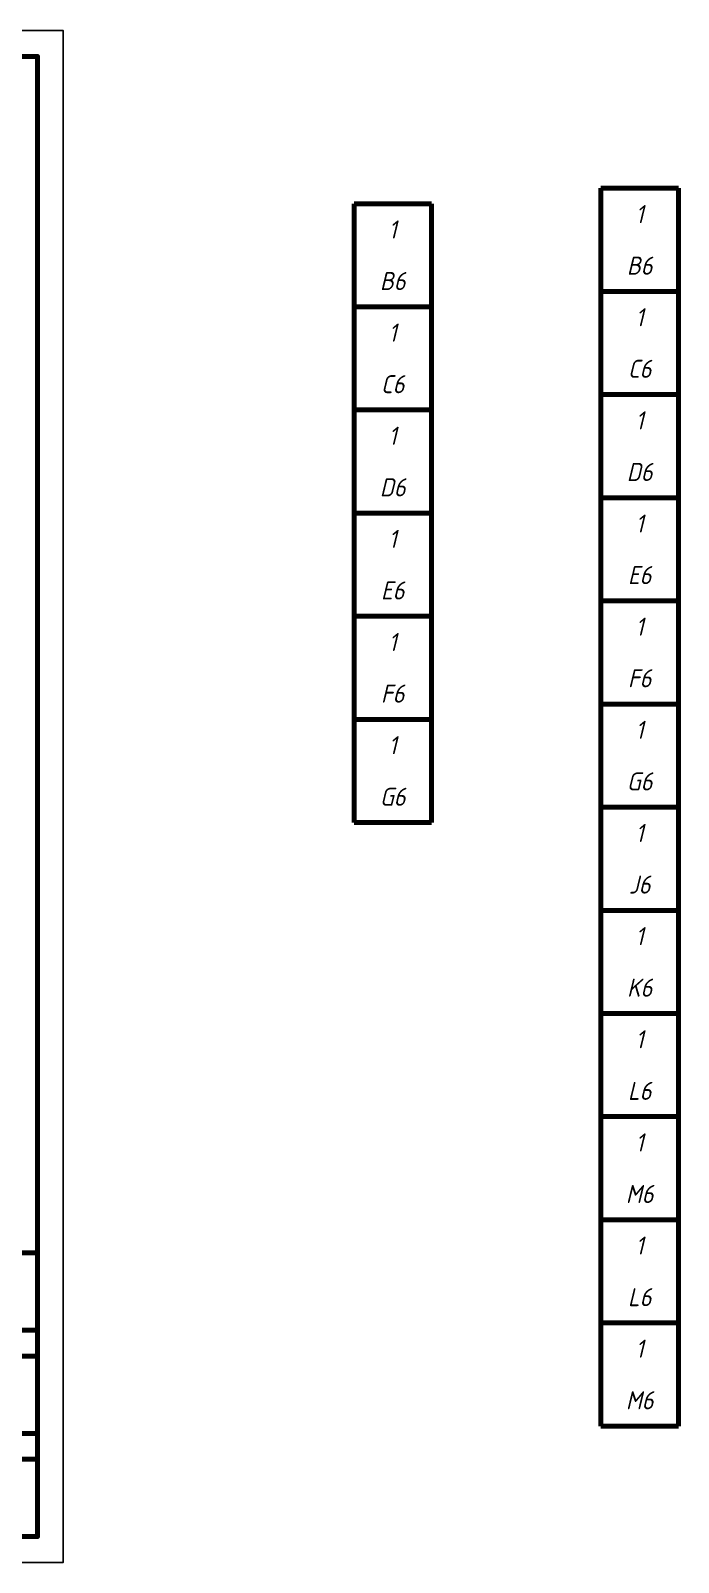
# Model space of a CAD drawing. Header units: millimetres. Extents: x -41 to 1158, y -278 to 531.
# Drawn here: x 413.9 to 539.5, y 0.1 to 297.1 of the extents above; entities that cross this region are included whole.
import ezdxf

# ---------------------------------------------------------------- set-up
doc = ezdxf.new("R2010")
doc.units = ezdxf.units.MM
doc.header["$LTSCALE"] = 0.5
doc.layers.get('0').update_dxf_attribs({"lineweight": 60})
doc.layers.get('Defpoints').update_dxf_attribs({"color": 5})
doc.styles.get("Standard").update_dxf_attribs({"font": 'ISOCPEUI.TTF', "width": 0.9})

msp = doc.modelspace()

# ---------------------------------------------------------------- linework, layer by layer
at = {"lineweight": 100}
for p, q in [((524.49, 266.56), (539.49, 266.56)), ((524.49, 246.56), (524.49, 266.56)), ((524.49, 266.56), (524.49, 263.31)), ((524.49, 266.56), (524.49, 261.56)), ((524.49, 266.56), (524.49, 261.56)), ((539.49, 266.56), (539.49, 246.56)), ((476.6, 263.58), (491.6, 263.58)), ((476.6, 243.58), (476.6, 263.58)), ((476.6, 263.58), (476.6, 260.33)), ((476.6, 263.58), (476.6, 258.58)), ((476.6, 263.58), (476.6, 258.58)), ((491.6, 263.58), (491.6, 243.58)), ((524.49, 261.56), (524.49, 256.56)), ((476.6, 258.58), (476.6, 253.58)), ((524.49, 256.56), (524.49, 259.81)), ((476.6, 253.58), (476.6, 256.83)), ((524.49, 256.56), (524.49, 251.56)), ((476.6, 253.58), (476.6, 248.58)), ((524.49, 249.81), (524.49, 253.31)), ((476.6, 246.83), (476.6, 250.33)), ((524.49, 246.56), (524.49, 251.56)), ((524.49, 246.56), (524.49, 249.81)), ((539.49, 246.56), (539.49, 251.56)), ((476.6, 243.58), (476.6, 248.58)), ((476.6, 243.58), (476.6, 246.83)), ((491.6, 243.58), (491.6, 248.58)), ((539.49, 246.56), (524.49, 246.56)), ((524.49, 246.56), (539.49, 246.56)), ((524.49, 246.56), (539.49, 246.56)), ((524.49, 226.56), (524.49, 246.56)), ((524.49, 246.56), (524.49, 243.31)), ((524.49, 246.56), (524.49, 241.56)), ((524.49, 246.56), (524.49, 241.56)), ((539.49, 246.56), (539.49, 226.56)), ((491.6, 243.58), (476.6, 243.58)), ((476.6, 243.58), (491.6, 243.58)), ((476.6, 243.58), (491.6, 243.58)), ((476.6, 223.58), (476.6, 243.58)), ((476.6, 243.58), (476.6, 240.33)), ((476.6, 243.58), (476.6, 238.58)), ((476.6, 243.58), (476.6, 238.58)), ((491.6, 243.58), (491.6, 223.58)), ((524.49, 241.56), (524.49, 236.56)), ((476.6, 238.58), (476.6, 233.58)), ((524.49, 236.56), (524.49, 239.81)), ((476.6, 233.58), (476.6, 236.83)), ((524.49, 236.56), (524.49, 231.56)), ((476.6, 233.58), (476.6, 228.58)), ((524.49, 229.81), (524.49, 233.31)), ((476.6, 226.83), (476.6, 230.33)), ((524.49, 226.56), (524.49, 231.56)), ((524.49, 226.56), (524.49, 229.81)), ((539.49, 226.56), (539.49, 231.56)), ((476.6, 223.58), (476.6, 228.58)), ((476.6, 223.58), (476.6, 226.83)), ((491.6, 223.58), (491.6, 228.58)), ((524.49, 226.56), (539.49, 226.56)), ((524.49, 206.56), (524.49, 226.56)), ((524.49, 226.56), (524.49, 223.31)), ((524.49, 226.56), (524.49, 221.56)), ((524.49, 226.56), (524.49, 221.56)), ((539.49, 226.56), (524.49, 226.56)), ((524.49, 226.56), (539.49, 226.56)), ((539.49, 226.56), (539.49, 206.56)), ((476.6, 223.58), (491.6, 223.58)), ((476.6, 203.58), (476.6, 223.58)), ((476.6, 223.58), (476.6, 220.33)), ((476.6, 223.58), (476.6, 218.58)), ((476.6, 223.58), (476.6, 218.58)), ((491.6, 223.58), (476.6, 223.58)), ((476.6, 223.58), (491.6, 223.58)), ((491.6, 223.58), (491.6, 203.58)), ((524.49, 221.56), (524.49, 216.56)), ((524.49, 216.56), (524.49, 219.81)), ((476.6, 218.58), (476.6, 213.58)), ((476.6, 213.58), (476.6, 216.83)), ((524.49, 216.56), (524.49, 211.56)), ((476.6, 213.58), (476.6, 208.58)), ((524.49, 209.81), (524.49, 213.31)), ((524.49, 206.56), (524.49, 211.56)), ((539.49, 206.56), (539.49, 211.56)), ((476.6, 206.83), (476.6, 210.33)), ((476.6, 203.58), (476.6, 208.58)), ((491.6, 203.58), (491.6, 208.58)), ((524.49, 206.56), (524.49, 209.81)), ((476.6, 203.58), (476.6, 206.83)), ((539.49, 206.56), (524.49, 206.56)), ((524.49, 206.56), (539.49, 206.56)), ((524.49, 206.56), (539.49, 206.56)), ((524.49, 206.56), (539.49, 206.56)), ((524.49, 186.56), (524.49, 206.56)), ((524.49, 206.56), (524.49, 203.31)), ((524.49, 206.56), (524.49, 201.56)), ((524.49, 206.56), (524.49, 201.56)), ((539.49, 206.56), (539.49, 186.56)), ((491.6, 203.58), (476.6, 203.58)), ((476.6, 203.58), (491.6, 203.58)), ((476.6, 203.58), (491.6, 203.58)), ((476.6, 203.58), (491.6, 203.58)), ((476.6, 183.58), (476.6, 203.58)), ((476.6, 203.58), (476.6, 200.33)), ((476.6, 203.58), (476.6, 198.58)), ((476.6, 203.58), (476.6, 198.58)), ((491.6, 203.58), (491.6, 183.58)), ((524.49, 201.56), (524.49, 196.56)), ((524.49, 196.56), (524.49, 199.81)), ((476.6, 198.58), (476.6, 193.58)), ((476.6, 193.58), (476.6, 196.83)), ((524.49, 196.56), (524.49, 191.56)), ((476.6, 193.58), (476.6, 188.58)), ((524.49, 189.81), (524.49, 193.31)), ((476.6, 186.83), (476.6, 190.33)), ((524.49, 186.56), (524.49, 191.56)), ((539.49, 186.56), (539.49, 191.56)), ((476.6, 183.58), (476.6, 188.58)), ((491.6, 183.58), (491.6, 188.58)), ((524.49, 186.56), (524.49, 189.81)), ((476.6, 183.58), (476.6, 186.83)), ((539.49, 186.56), (524.49, 186.56)), ((524.49, 186.56), (539.49, 186.56)), ((524.49, 186.56), (539.49, 186.56)), ((524.49, 166.56), (524.49, 186.56)), ((524.49, 186.56), (524.49, 183.31)), ((524.49, 186.56), (524.49, 181.56)), ((524.49, 186.56), (524.49, 181.56)), ((539.49, 186.56), (539.49, 166.56)), ((491.6, 183.58), (476.6, 183.58)), ((476.6, 183.58), (491.6, 183.58)), ((476.6, 183.58), (491.6, 183.58)), ((476.6, 163.58), (476.6, 183.58)), ((476.6, 183.58), (476.6, 180.33)), ((476.6, 183.58), (476.6, 178.58)), ((476.6, 183.58), (476.6, 178.58)), ((491.6, 183.58), (491.6, 163.58)), ((524.49, 181.56), (524.49, 176.56)), ((476.6, 178.58), (476.6, 173.58)), ((524.49, 176.56), (524.49, 179.81)), ((476.6, 173.58), (476.6, 176.83)), ((524.49, 176.56), (524.49, 171.56)), ((476.6, 173.58), (476.6, 168.58)), ((524.49, 169.81), (524.49, 173.31)), ((476.6, 166.83), (476.6, 170.33)), ((524.49, 166.56), (524.49, 171.56)), ((524.49, 166.56), (524.49, 169.81)), ((539.49, 166.56), (539.49, 171.56)), ((476.6, 163.58), (476.6, 168.58)), ((476.6, 163.58), (476.6, 166.83)), ((491.6, 163.58), (491.6, 168.58)), ((524.49, 166.56), (539.49, 166.56)), ((524.49, 146.56), (524.49, 166.56)), ((524.49, 166.56), (524.49, 163.31)), ((524.49, 166.56), (524.49, 161.56)), ((524.49, 166.56), (524.49, 161.56)), ((539.49, 166.56), (524.49, 166.56)), ((524.49, 166.56), (539.49, 166.56)), ((539.49, 166.56), (539.49, 146.56)), ((476.6, 163.58), (491.6, 163.58)), ((476.6, 143.58), (476.6, 163.58)), ((476.6, 163.58), (476.6, 160.33)), ((476.6, 163.58), (476.6, 158.58)), ((476.6, 163.58), (476.6, 158.58)), ((491.6, 163.58), (476.6, 163.58)), ((476.6, 163.58), (491.6, 163.58)), ((491.6, 163.58), (491.6, 143.58)), ((524.49, 161.56), (524.49, 156.56)), ((476.6, 158.58), (476.6, 153.58)), ((524.49, 156.56), (524.49, 159.81)), ((476.6, 153.58), (476.6, 156.83)), ((524.49, 156.56), (524.49, 151.56)), ((476.6, 153.58), (476.6, 148.58)), ((524.49, 149.81), (524.49, 153.31)), ((524.49, 146.56), (524.49, 151.56)), ((539.49, 146.56), (539.49, 151.56)), ((476.6, 146.83), (476.6, 150.33)), ((476.6, 143.58), (476.6, 148.58)), ((491.6, 143.58), (491.6, 148.58)), ((524.49, 146.56), (524.49, 149.81)), ((476.6, 143.58), (476.6, 146.83)), ((539.49, 146.56), (524.49, 146.56)), ((524.49, 146.56), (539.49, 146.56)), ((524.49, 146.56), (539.49, 146.56)), ((524.49, 146.56), (539.49, 146.56)), ((524.49, 146.56), (539.49, 146.56)), ((524.49, 126.56), (524.49, 146.56)), ((524.49, 146.56), (524.49, 143.31)), ((524.49, 146.56), (524.49, 141.56)), ((524.49, 146.56), (524.49, 141.56)), ((539.49, 146.56), (524.49, 146.56)), ((524.49, 146.56), (539.49, 146.56)), ((539.49, 146.56), (539.49, 126.56)), ((491.6, 143.58), (476.6, 143.58)), ((476.6, 143.58), (491.6, 143.58)), ((476.6, 143.58), (491.6, 143.58)), ((476.6, 143.58), (491.6, 143.58)), ((476.6, 143.58), (491.6, 143.58)), ((491.6, 143.58), (476.6, 143.58)), ((476.6, 143.58), (491.6, 143.58)), ((524.49, 141.56), (524.49, 136.56)), ((524.49, 136.56), (524.49, 139.81)), ((524.49, 136.56), (524.49, 131.56)), ((524.49, 129.81), (524.49, 133.31)), ((524.49, 126.56), (524.49, 131.56)), ((539.49, 126.56), (539.49, 131.56)), ((524.49, 126.56), (524.49, 129.81)), ((539.49, 126.56), (524.49, 126.56)), ((524.49, 126.56), (539.49, 126.56)), ((524.49, 126.56), (539.49, 126.56)), ((524.49, 126.56), (539.49, 126.56)), ((524.49, 106.56), (524.49, 126.56)), ((524.49, 126.56), (524.49, 123.31)), ((524.49, 126.56), (524.49, 121.56)), ((524.49, 126.56), (524.49, 121.56)), ((539.49, 126.56), (539.49, 106.56)), ((524.49, 121.56), (524.49, 116.56)), ((524.49, 116.56), (524.49, 119.81)), ((524.49, 116.56), (524.49, 111.56)), ((524.49, 109.81), (524.49, 113.31)), ((524.49, 106.56), (524.49, 111.56)), ((539.49, 106.56), (539.49, 111.56)), ((524.49, 106.56), (524.49, 109.81)), ((539.49, 106.56), (524.49, 106.56)), ((524.49, 106.56), (539.49, 106.56)), ((524.49, 106.56), (539.49, 106.56)), ((524.49, 86.56), (524.49, 106.56)), ((524.49, 106.56), (524.49, 103.31)), ((524.49, 106.56), (524.49, 101.56)), ((524.49, 106.56), (524.49, 101.56)), ((539.49, 106.56), (539.49, 86.56)), ((524.49, 101.56), (524.49, 96.56)), ((524.49, 96.56), (524.49, 99.81)), ((524.49, 96.56), (524.49, 91.56)), ((524.49, 89.81), (524.49, 93.31)), ((524.49, 86.56), (524.49, 91.56)), ((524.49, 86.56), (524.49, 89.81)), ((539.49, 86.56), (539.49, 91.56)), ((524.49, 86.56), (539.49, 86.56)), ((524.49, 66.56), (524.49, 86.56)), ((524.49, 86.56), (524.49, 83.31)), ((524.49, 86.56), (524.49, 81.56)), ((524.49, 86.56), (524.49, 81.56)), ((539.49, 86.56), (524.49, 86.56)), ((524.49, 86.56), (539.49, 86.56)), ((539.49, 86.56), (539.49, 66.56)), ((524.49, 81.56), (524.49, 76.56)), ((524.49, 76.56), (524.49, 79.81)), ((524.49, 76.56), (524.49, 71.56)), ((524.49, 69.81), (524.49, 73.31)), ((524.49, 66.56), (524.49, 71.56)), ((539.49, 66.56), (539.49, 71.56)), ((524.49, 66.56), (524.49, 69.81)), ((539.49, 66.56), (524.49, 66.56)), ((524.49, 66.56), (539.49, 66.56)), ((524.49, 66.56), (539.49, 66.56)), ((539.49, 66.56), (524.49, 66.56)), ((524.49, 66.56), (539.49, 66.56)), ((524.49, 66.56), (539.49, 66.56)), ((524.49, 46.56), (524.49, 66.56)), ((524.49, 66.56), (524.49, 63.31)), ((524.49, 66.56), (524.49, 61.56)), ((524.49, 66.56), (524.49, 61.56)), ((539.49, 66.56), (539.49, 46.56)), ((524.49, 61.56), (524.49, 56.56)), ((524.49, 56.56), (524.49, 59.81)), ((524.49, 56.56), (524.49, 51.56)), ((524.49, 49.81), (524.49, 53.31)), ((524.49, 46.56), (524.49, 51.56)), ((539.49, 46.56), (539.49, 51.56)), ((524.49, 46.56), (524.49, 49.81)), ((524.49, 46.56), (539.49, 46.56)), ((524.49, 26.56), (524.49, 46.56)), ((524.49, 46.56), (524.49, 43.31)), ((524.49, 46.56), (524.49, 41.56)), ((524.49, 46.56), (524.49, 41.56)), ((539.49, 46.56), (524.49, 46.56)), ((524.49, 46.56), (539.49, 46.56)), ((539.49, 46.56), (539.49, 26.56)), ((524.49, 41.56), (524.49, 36.56)), ((524.49, 36.56), (524.49, 39.81)), ((524.49, 36.56), (524.49, 31.56)), ((524.49, 29.81), (524.49, 33.31)), ((524.49, 26.56), (524.49, 31.56)), ((524.49, 26.56), (524.49, 29.81)), ((539.49, 26.56), (539.49, 31.56)), ((539.49, 26.56), (524.49, 26.56)), ((524.49, 26.56), (539.49, 26.56)), ((524.49, 26.56), (539.49, 26.56))]:
    msp.add_line(p, q, dxfattribs=at)
at = {"lineweight": 70}
for p, q in [((415.22, 60.13), (230.22, 60.13)), ((295.22, 45.13), (415.22, 45.13)), ((365.22, 40.13), (415.22, 40.13)), ((365.22, 25.13), (415.22, 25.13)), ((295.22, 20.13), (415.22, 20.13))]:
    msp.add_line(p, q, dxfattribs=at)
msp.add_lwpolyline([(20.22, 5.13), (415.22, 5.13), (415.22, 292.13), (20.22, 292.13)], close=True, dxfattribs=at)
at = {"layer": 'Defpoints'}
msp.add_lwpolyline([(0.22, 0.13), (420.22, 0.13), (420.22, 297.13), (0.22, 297.13)], close=True, dxfattribs=at)

# ---------------------------------------------------------------- texts
at = {"lineweight": 100, "char_height": 3.5, "attachment_point": 1}
for s, insert in [('\\pxqc;1', (524.49, 263.31)), ('\\pxqc;1', (476.6, 260.33)), ('\\pxqc;B6', (524.49, 253.31)), ('\\pxqc;B6', (476.6, 250.33)), ('\\pxqc;1', (524.49, 243.31)), ('\\pxqc;1', (476.6, 240.33)), ('\\pxqc;C6', (524.49, 233.31)), ('\\pxqc;C6', (476.6, 230.33)), ('\\pxqc;1', (524.49, 223.31)), ('\\pxqc;1', (476.6, 220.33)), ('\\pxqc;D6', (524.49, 213.31)), ('\\pxqc;D6', (476.6, 210.33)), ('\\pxqc;1', (524.49, 203.31)), ('\\pxqc;1', (476.6, 200.33)), ('\\pxqc;E6', (524.49, 193.31)), ('\\pxqc;E6', (476.6, 190.33)), ('\\pxqc;1', (524.49, 183.31)), ('\\pxqc;1', (476.6, 180.33)), ('\\pxqc;F6', (524.49, 173.31)), ('\\pxqc;F6', (476.6, 170.33)), ('\\pxqc;1', (524.49, 163.31)), ('\\pxqc;1', (476.6, 160.33)), ('\\pxqc;G6', (524.49, 153.31)), ('\\pxqc;G6', (476.6, 150.33)), ('\\pxqc;1', (524.49, 143.31)), ('\\pxqc;J6', (524.49, 133.31)), ('\\pxqc;1', (524.49, 123.31)), ('\\pxqc;K6', (524.49, 113.31)), ('\\pxqc;1', (524.49, 103.31)), ('\\pxqc;L6', (524.49, 93.31)), ('\\pxqc;1', (524.49, 83.31)), ('\\pxqc;M6', (524.49, 73.31)), ('\\pxqc;1', (524.49, 63.31)), ('\\pxqc;L6', (524.49, 53.31)), ('\\pxqc;1', (524.49, 43.31)), ('\\pxqc;M6', (524.49, 33.31))]:
    msp.add_mtext_dynamic_manual_height_columns(s, width=15, gutter_width=25, heights=[0], dxfattribs=dict(at, insert=insert))

doc.saveas('drawing.dxf')
